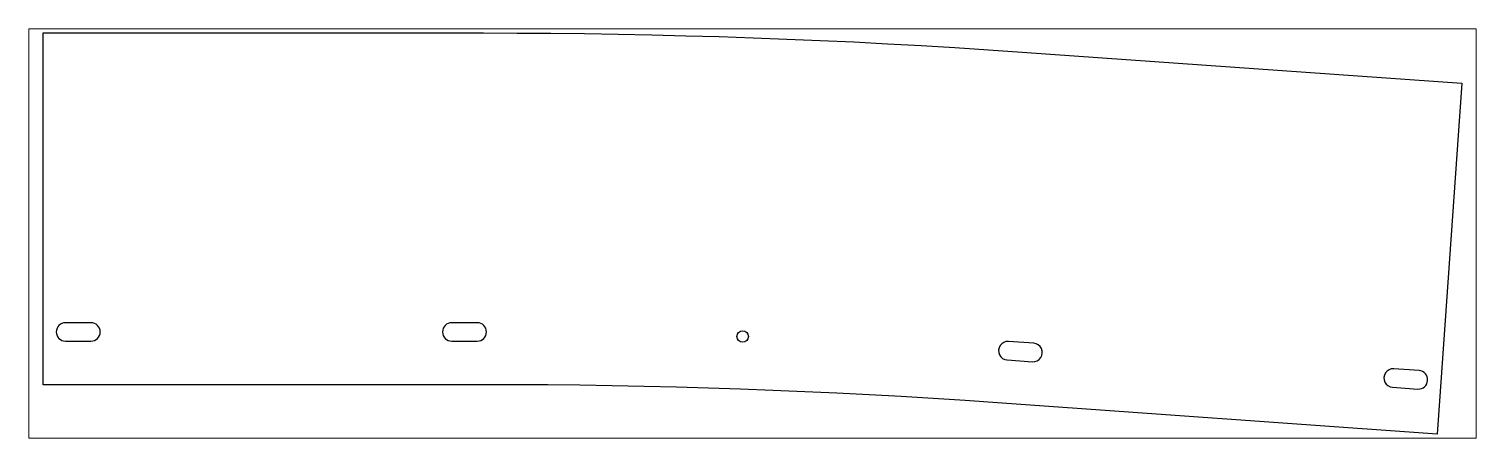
# Paper-space layout 'Layout1' of a CAD drawing. Header units: millimetres. Extents: x 0 to 257, y 61 to 134.
# The model-space entities are those that its viewports show. They can reach past a viewport. Long polylines and large blocks are cut down to what shows.
import ezdxf

# ---------------------------------------------------------------- set-up
doc = ezdxf.new("R2010")
doc.units = ezdxf.units.MM
doc.header["$LTSCALE"] = 25
doc.layers.add('3_Pezzi', color=7, linetype='Continuous')
doc.layers.add('5_Bulloni', color=7, linetype='Continuous')

# ---------------------------------------------------------------- blocks, each defined once
blk = doc.blocks.new('BL1553344777_00001')
at = {"layer": '5_Bulloni', "color": 4, "linetype": 'Continuous'}
for p, q in [((327.25, 35.25), (312.75, 35.25)), ((547.25, 35.25), (532.75, 35.25)), ((312.75, 24.75), (327.25, 24.75)), ((532.75, 24.75), (547.25, 24.75))]:
    blk.add_line(p, q, dxfattribs=at)
for centre, start, end in [((312.75, 30), 90, 270), ((327.25, 30), 270, 90), ((532.75, 30), 90, 270), ((547.25, 30), 270, 90)]:
    blk.add_arc(centre, 5.25, start, end, dxfattribs=at)
blk = doc.blocks.new('BL1553344777_00002')
at = {"layer": '5_Bulloni', "color": 2, "linetype": 'Continuous'}
blk.add_circle((698.38, 27.39), 3.25, dxfattribs=at)
blk = doc.blocks.new('BL1553344777_00003')
at = {"layer": '5_Bulloni', "color": 4, "linetype": 'Continuous'}
for p, q in [((864.19, 23.53), (849.73, 24.56)), ((848.99, 14.08), (863.45, 13.06)), ((1083.64, 8), (1069.18, 9.02)), ((1068.44, -1.45), (1082.9, -2.47))]:
    blk.add_line(p, q, dxfattribs=at)
for centre, start, end in [((849.36, 19.32), 85.95137, 265.95204), ((863.82, 18.3), 265.95138, 85.95204), ((1068.81, 3.79), 85.9507, 265.95204), ((1083.27, 2.76), 265.95204, 85.95204)]:
    blk.add_arc(centre, 5.25, start, end, dxfattribs=at)
blk = doc.blocks.new('BL1553344777_00004')
at = {"layer": '3_Pezzi', "color": 3, "linetype": 'Continuous'}
for p, q in [((300, 0), (300, 200)), ((300, 200), (550.88, 200)), ((550.88, 200), (570.02, 199.95)), ((570.02, 199.95), (589.21, 199.83)), ((589.21, 199.83), (608.39, 199.62)), ((608.39, 199.62), (627.58, 199.32)), ((627.58, 199.32), (646.76, 198.94)), ((646.76, 198.94), (665.94, 198.47)), ((665.94, 198.47), (685.11, 197.92)), ((685.11, 197.92), (704.29, 197.29)), ((704.29, 197.29), (723.46, 196.57)), ((723.46, 196.57), (742.63, 195.76)), ((742.63, 195.76), (761.8, 194.88)), ((761.8, 194.88), (780.96, 193.9)), ((780.96, 193.9), (800.11, 192.84)), ((800.11, 192.84), (819.26, 191.7)), ((819.26, 191.7), (838.41, 190.47)), ((838.41, 190.47), (857.59, 189.16)), ((857.59, 189.16), (1107.99, 171.44)), ((1107.99, 171.44), (1093.87, -28.06)), ((550.88, 0), (300, 0)), ((569.14, -0.04), (550.88, 0)), ((587.44, -0.16), (569.14, -0.04)), ((605.74, -0.36), (587.44, -0.16)), ((624.04, -0.65), (605.74, -0.36)), ((642.34, -1.01), (624.04, -0.65)), ((660.64, -1.45), (642.34, -1.01)), ((678.93, -1.98), (660.64, -1.45)), ((697.23, -2.58), (678.93, -1.98)), ((715.52, -3.27), (697.23, -2.58)), ((733.8, -4.04), (715.52, -3.27)), ((752.08, -4.89), (733.8, -4.04)), ((770.36, -5.81), (752.08, -4.89)), ((788.64, -6.82), (770.36, -5.81)), ((806.91, -7.91), (788.64, -6.82)), ((825.17, -9.08), (806.91, -7.91)), ((843.47, -10.34), (825.17, -9.08)), ((1093.87, -28.06), (843.47, -10.34))]:
    blk.add_line(p, q, dxfattribs=at)

msp = doc.modelspace()

# ---------------------------------------------------------------- block references
at = {"layer": '3_Pezzi'}
msp.add_blockref('BL1553344777_00004', (0, 0), dxfattribs=at)
at = {"layer": '5_Bulloni'}
for name in ['BL1553344777_00001', 'BL1553344777_00002', 'BL1553344777_00003']:
    msp.add_blockref(name, (0, 0), dxfattribs=at)

psp = doc.layouts.get("Layout1")

# ---------------------------------------------------------------- viewports
at = {"layer": '0'}
psp.add_viewport(center=(128.5, 97.5), size=(257, 72.539), view_center_point=(704, 85.97), view_height=232.6195, dxfattribs=at)

doc.saveas('drawing.dxf')
